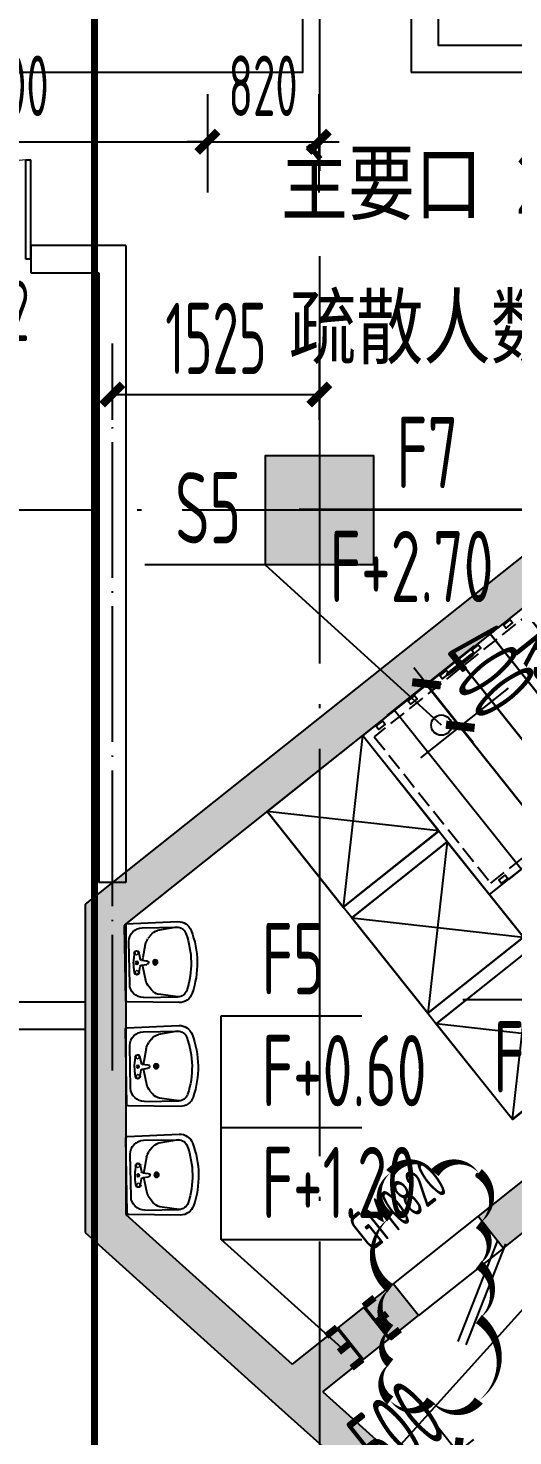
# Model space of a CAD drawing. Extents: x -473190 to 2138458, y -81875 to 2633646.
# Drawn here: x 1089212 to 1092781, y 65123 to 75494 of the extents above; entities that cross this region are included whole.
import ezdxf

# ---------------------------------------------------------------- set-up
doc = ezdxf.new("R2010")
doc.units = 0
doc.header["$LTSCALE"] = 1000
for name, pattern in [('__DASH', [0.35, 0.25, -0.1]), ('CONTINOUS', [0]), ('DASH', [0.35, 0.25, -0.1]), ('DOTE', [2.42, 2, -0.2, 0.02, -0.2])]:
    doc.linetypes.add(name, pattern=pattern)
for name, color, linetype in [('A$C3E7A1D62$0$RF-JSK', 9, 'Continuous'), ('A-COLUMN', 2, 'Continuous'), ('A-WALL', 2, 'Continuous'), ('AREA', 1, 'Continuous'), ('CASING', 1, 'Continuous'), ('CASING-TEXT', 1, 'CONTINOUS'), ('DOOR_FIRE', 4, 'Continuous'), ('DOOR_FIRE_TEXT', 7, 'Continuous'), ('DOTE', 1, 'DOTE'), ('HOLE-TEXT-T', 3, 'Continuous'), ('PUB_DIM', 3, 'Continuous'), ('PUB_HATCH', 8, 'Continuous'), ('RF-JSK', 9, 'Continuous'), ('RF-KTK', 210, 'Continuous'), ('RF-M', 4, 'Continuous'), ('RF-MBH', 11, 'Continuous'), ('RF-QT', 30, 'Continuous'), ('TH_TEXT', 7, 'Continuous'), ('TWT_水箱', 7, 'Continuous'), ('VPIPE-废水', 31, 'DASH'), ('WALL-MOVE', 2, 'Continuous'), ('图层1', 7, 'Continuous'), ('水套管', 1, 'Continuous'), ('汽车轨迹', 7, 'Continuous'), ('索引线', 252, 'Continuous')]:
    doc.layers.add(name, color=color, linetype=linetype)
doc.layers.add('DIM_MODI', color=6, linetype='Continuous', plot=False)
doc.styles.add('_TCH_DIM_T3', font='tssdeng.shx', dxfattribs={"width": 0.564706, "bigfont": '@@@tssdchn.shx'})
doc.styles.add('_TCH_WINDOW', font='tssdeng.shx', dxfattribs={"width": 0.8, "height": 3.5, "bigfont": 'tssdchn.shx'})
doc.styles.add('TYDG_01', font='', dxfattribs={"width": 0.8})
doc.styles.add('TYDG_02', font='TSSDENG', dxfattribs={"width": 0.8, "bigfont": 'TSSDCHN'})
doc.styles.get('TYDG_01').set_extended_font_data('SimSun')
doc.dimstyles.new('_TCH_ARCH&&150', dxfattribs={"dimtxt": 525, "dimasz": 150, "dimexe": 375, "dimexo": 450, "dimgap": 150, "dimtad": 1, "dimdec": 0, "dimzin": 0, "dimdsep": 46, "dimtxsty": '_TCH_DIM_T3', "dimblk": 'ARCHTICK', "dimcen": 0.09, "dimclrt": 7, "dimazin": 2, "dimtfac": 1, "dimtdec": 0, "dimtix": 1, "dimtmove": 2, "dimatfit": 3, "dimfxl": 0, "dimtolj": 1, "dimtzin": 0, "dimarcsym": 0})
doc.dimstyles.new('_TWT_ARCH&&150', dxfattribs={"dimtxt": 446.25, "dimasz": 150, "dimexe": 375, "dimexo": 450, "dimgap": 189.375, "dimtad": 1, "dimdec": 0, "dimzin": 0, "dimdsep": 46, "dimtxsty": '_TCH_DIM_T3', "dimblk": 'ARCHTICK', "dimcen": 0.09, "dimclrt": 7, "dimazin": 2, "dimtfac": 1, "dimtdec": 0, "dimtix": 1, "dimtmove": 2, "dimatfit": 3, "dimfxl": 0, "dimtolj": 1, "dimtzin": 0, "dimarcsym": 0})

# ---------------------------------------------------------------- blocks, each defined once
blk = doc.blocks.new('_ArchTick')
at = {"color": 0, "linetype": 'ByBlock', "const_width": 0.4}
blk.add_lwpolyline([(-0.5, -0.5), (0.5, 0.5)], dxfattribs=at)
blk = doc.blocks.new('*D5585')
at = {"layer": 'Defpoints', "color": 0, "transparency": 16777216}
for p in [(150675, -65697), (149150, -66333), (150675, -66333)]:
    blk.add_point(p, dxfattribs=at)
at = {"layer": 'PUB_DIM', "color": 0, "lineweight": -2, "transparency": 16777216}
for p, q in [((149150, -65883), (149150, -65322)), ((150675, -65883), (150675, -65322)), ((149150, -65697), (150675, -65697))]:
    blk.add_line(p, q, dxfattribs=at)
at = {"layer": 'PUB_DIM', "color": 0, "lineweight": -2, "transparency": 16777216, "xscale": 150, "yscale": 150, "zscale": 150, "rotation": 180}
blk.add_blockref('_ArchTick', (149150, -65697), dxfattribs=at)
at = {"layer": 'PUB_DIM', "color": 0, "lineweight": -2, "transparency": 16777216, "xscale": 150, "yscale": 150, "zscale": 150}
blk.add_blockref('_ArchTick', (150675, -65697), dxfattribs=at)
at = {"layer": 'PUB_DIM', "color": 7, "transparency": 16777216, "insert": (149913, -65284), "char_height": 525, "attachment_point": 5, "style": '_TCH_DIM_T3'}
blk.add_mtext('\\A1;1525', dxfattribs=at)
blk = doc.blocks.new('k3')
at = {"layer": 'RF-JSK'}
for p, q in [((107382, 83634), (107382, 83574)), ((108862, 83634), (108862, 83574)), ((107382, 83334), (107382, 83274)), ((108862, 83334), (108862, 83274)), ((107382, 83034), (107382, 82974)), ((108862, 83034), (108862, 82974)), ((107382, 82734), (107382, 82674)), ((108862, 82734), (108862, 82674)), ((107382, 82434), (107382, 82374)), ((108862, 82434), (108862, 82374)), ((107382, 82134), (107382, 82074)), ((108862, 82134), (108862, 82074))]:
    blk.add_line(p, q, dxfattribs=at)
for points in [[(107372, 83754), (108872, 83754), (108872, 81954), (107372, 81954), (107372, 83754)], [(107372, 83634), (107372, 83754), (108872, 83754), (108872, 83634)], [(107372, 83634), (107412, 83634), (107412, 83574), (107372, 83574)], [(108872, 83634), (108832, 83634), (108832, 83574), (108872, 83574)], [(108872, 83574), (108872, 83154), (107372, 83154), (107372, 83574)], [(107372, 83334), (107372, 83454), (108872, 83454), (108872, 83334)], [(107372, 83334), (107412, 83334), (107412, 83274), (107372, 83274)], [(108872, 83334), (108832, 83334), (108832, 83274), (108872, 83274)], [(107372, 83034), (107372, 83154), (108872, 83154), (108872, 83034)], [(107372, 83034), (107412, 83034), (107412, 82974), (107372, 82974)], [(108872, 82974), (108872, 82854), (107372, 82854), (107372, 82974)], [(108872, 83034), (108832, 83034), (108832, 82974), (108872, 82974)], [(107372, 82734), (107372, 82854), (108872, 82854), (108872, 82734)], [(107372, 82734), (107412, 82734), (107412, 82674), (107372, 82674)], [(108872, 82674), (108872, 82554), (107372, 82554), (107372, 82674)], [(108872, 82734), (108832, 82734), (108832, 82674), (108872, 82674)], [(107372, 82434), (107372, 82554), (108872, 82554), (108872, 82434)], [(107372, 82434), (107412, 82434), (107412, 82374), (107372, 82374)], [(108872, 82374), (108872, 82254), (107372, 82254), (107372, 82374)], [(108872, 82434), (108832, 82434), (108832, 82374), (108872, 82374)], [(107372, 82134), (107372, 82254), (108872, 82254), (108872, 82134)], [(107372, 82134), (107412, 82134), (107412, 82074), (107372, 82074)], [(108872, 82074), (108872, 81954), (107372, 81954), (107372, 82074)], [(108872, 82134), (108832, 82134), (108832, 82074), (108872, 82074)]]:
    blk.add_lwpolyline(points, dxfattribs=at)
at = {"layer": 'RF-JSK', "linetype": '__DASH', "ltscale": 0.5}
blk.add_lwpolyline([(107432, 83694), (108812, 83694), (108812, 82014), (107432, 82014)], close=True, dxfattribs=at)
at = {"layer": 'RF-JSK', "color": 110, "style": 'TYDG_01', "width": 0.8}
blk.add_text('K3', height=339.9, dxfattribs=at).set_placement((107560, 82158))
blk = doc.blocks.new('23rt23rt')
for p, q in [((473588, 9966), (474488, 9066)), ((474488, 9966), (473588, 9066))]:
    blk.add_line(p, q)
blk.add_lwpolyline([(473588, 9966), (474488, 9966), (474488, 9066), (473588, 9066)], close=True)
blk = doc.blocks.new('linyuqi')
for points in [[(1505168, 585689), (1505168, 586589), (1506068, 586589), (1506068, 585689)], [(1506068, 585589), (1506068, 584689), (1505168, 584689), (1505168, 585589)]]:
    blk.add_lwpolyline(points, close=True)
at = {"elevation": 0}
blk.add_lwpolyline([(1506068, 583689), (1505168, 583689), (1505168, 584589), (1506068, 584589)], close=True, dxfattribs=at)
at = {"layer": 'WALL-MOVE'}
for p, q in [((1506068, 585689), (1505168, 585689)), ((1505168, 585589), (1505168, 585689)), ((1506068, 585589), (1506068, 585689)), ((1506068, 585589), (1505168, 585589)), ((1505168, 584689), (1506068, 584689)), ((1505168, 584689), (1505168, 584589)), ((1506068, 584689), (1506068, 584589)), ((1505168, 584589), (1506068, 584589))]:
    blk.add_line(p, q, dxfattribs=at)
at = {"xscale": -1}
blk.add_blockref('23rt23rt', (1979655, 576622, 0), dxfattribs=at)
for p, rotation in [((1031580, 594655, 0), 180), ((1515134, 1058176), 90)]:
    blk.add_blockref('23rt23rt', p, dxfattribs=dict(at, rotation=rotation))
blk = doc.blocks.new('$DorLib2D$00000179')
at = {"color": 0}
for p, q in [((-0.54, 0.169), (0.326, 0.669)), ((-0.5, 0.1), (0.366, 0.6))]:
    blk.add_line(p, q, dxfattribs=at)
blk = doc.blocks.new('$DorLib2D$00000002')
for p, q in [((-0.5, 0), (-0.5, 0.4875)), ((-0.475, 0.4875), (-0.5, 0.4875)), ((-0.475, 0), (-0.475, 0.4875)), ((0.475, 0), (0.475, 0.4875)), ((0.475, 0.4875), (0.5, 0.4875)), ((0.5, 0), (0.5, 0.4875)), ((-0.5, 0), (-0.475, 0)), ((0.5, 0), (0.475, 0))]:
    blk.add_line(p, q)
at = {"lineweight": 13}
for centre, start, end in [((-0.4875, 0), 0, 88.53072), ((0.4875, 0), 91.46928, 180)]:
    blk.add_arc(centre, 0.4875, start, end, dxfattribs=at)
blk = doc.blocks.new('A$C3E7A1D62$0$$lvtry$00000183')
at = {"color": 0}
for p, q in [((157, -30), (-157, -30)), ((-71, -67), (-30, -63)), ((-71, -102), (-27, -110)), ((71, -102), (27, -110)), ((71, -67), (30, -63)), ((-257, -130), (-257, -384)), ((-202, -191), (-176, -170)), ((-133, -150), (-38, -131)), ((-18, -119), (-12, -160)), ((18, -119), (13, -160)), ((133, -150), (38, -131)), ((202, -191), (176, -170)), ((257, -130), (257, -383)), ((-257, -383), (-235, -242)), ((257, -383), (235, -242))]:
    blk.add_line(p, q, dxfattribs=at)
blk.add_lwpolyline([(277, 0), (-277, 0, 0.406045), (-287, -10), (-298, -393, 0.323666), (-232, -489, 0.175654), (232, -489, 0.323062), (298, -392), (287, -10, 0.406045)], format="xyb", close=True, dxfattribs=at)
at = {"color": 0, "lineweight": 13}
for centre, radius in [((-71, -85), 12.6), ((71, -85), 12.6), ((-1, -221), 11.6)]:
    blk.add_circle(centre, radius, dxfattribs=at)
at = {"color": 0}
for centre, radius in [((0, -86), 9.88), ((-1, -221), 17.6)]:
    blk.add_circle(centre, radius, dxfattribs=at)
for centre, radius, start, end in [((-157, -130), 100, 90, 180), ((-71, -85), 17.6, 90, 270), ((0, -362), 300, 84.3229, 95.6771), ((71, -85), 17.6, 270, 90), ((157, -130), 100, 0, 90), ((-139, -268), 100, 128.937, 164.8987), ((-113, -248), 100, 101.0337, 128.937), ((0, -328), 200, 94.8989, 101.0337), ((-28, -120), 10, 8.2472, 79.7858), ((0, -160), 12.5, 180, 0), ((0, -328), 200, 78.9663, 85.101), ((28, -120), 10, 100.2142, 171.7528), ((113, -248), 100, 51.063, 78.9663), ((139, -268), 100, 15.1013, 51.063), ((-187, -384), 70, 180, 250.8357), ((187, -383), 70, 289.2938, 0), ((-1, 152), 637, 250.8357, 289.2938)]:
    blk.add_arc(centre, radius, start, end, dxfattribs=at)
for p in [(0, -86), (-1, -221)]:
    blk.add_point(p, dxfattribs=at)
blk = doc.blocks.new('afasgasg')
at = {"layer": 'PUB_HATCH'}
for points in [[(509030.2, -744126.3), (508905.6, -743969.8), (505523.2, -746663.4), (505823.2, -746808), (508975.1, -744297.9)], [(505823.2, -746808), (505523.2, -746663.4), (505523.2, -747484.7), (505823.2, -747484.7)], [(511030.9, -746879.4), (508416.6, -748961.3), (508603.5, -749196), (511335.1, -747020.6), (511210.5, -746864.2)], [(505823.2, -747484.7), (505523.2, -747484.7), (505523.2, -749082.5), (505823.2, -748948.9)], [(505823.2, -748948.9), (505523.2, -749082.5), (506947.6, -750365), (507089.7, -750223.8), (507047.7, -750051.5)], [(507273.7, -750255), (507977.7, -749694.4), (507790.8, -749459.7), (507047.7, -750051.5), (507089.7, -750223.8)], [(507089.7, -750223.8), (506947.6, -750365), (507434.5, -750803.4), (507699.6, -750907.5), (507858.1, -750781.2), (507273.7, -750255)]]:
    blk.add_hatch(color=256, dxfattribs=at).paths.add_polyline_path(points)
blk.add_lwpolyline([(503123.2, -736535.2), (507123.2, -736535.2), (507123.2, -740535.2), (503123.2, -740535.2), (503123.2, -736535.2)])
at = {"layer": 'A-WALL'}
for p, q in [((507923.2, -736975.3), (507923.2, -740535.2)), ((508123.2, -737375.3), (508123.2, -740335.2)), ((510310.9, -740335.2), (508123.2, -740335.2)), ((510510.9, -740535.2), (507923.2, -740535.2)), ((505823.2, -741810.2), (505123.2, -741810.2)), ((505123.2, -741810.2), (505123.2, -742010.2)), ((505823.2, -741810.2), (505823.2, -746504.2)), ((505123.2, -742010.2), (505623.2, -742010.2)), ((505623.2, -742010.2), (505623.2, -746504.2)), ((505823.2, -746504.2), (505623.2, -746504.2)), ((505523.2, -747384.7), (504123.2, -747384.7)), ((504123.2, -747584.7), (505523.2, -747584.7))]:
    blk.add_line(p, q, dxfattribs=at)
at = {"layer": 'DIM_MODI'}
blk.add_lwpolyline([(507770.5, -748644, 0, 75, 0.5), (507770.5, -748969, 0, 75, 0.5), (507770.5, -749494, 0, 75, 0.5), (507770.5, -749794, 0, 75, 0.5), (507770.5, -750044, 0, 75, 0.5), (507770.5, -750319.4, 0, 75, 0.5), (508070.5, -750319.4, 0, 75, 0.5), (508422.2, -750319.4, 0, 75, 0.5), (508422.2, -749719.4, 0, 75, 0.5), (508422.2, -749319.4, 0, 75, 0.5), (508422.2, -749019.4, 0, 75, 0.5), (508422.2, -748644.4, 0, 75, 0.5), (508422.2, -748644, 0, 75, 0.5), (508097.2, -748644, 0, 75, 0.5)], format="xyseb", close=True, dxfattribs=at)
at = {"layer": 'RF-M'}
for p, q in [((508416.6, -748961.3), (507790.8, -749459.7)), ((508603.5, -749196), (507977.7, -749694.4))]:
    blk.add_line(p, q, dxfattribs=at)
at = {"layer": 'RF-QT'}
for p, q in [((508905.6, -743969.8), (505523.2, -746663.4)), ((508975.1, -744297.9), (505823.2, -746808)), ((505523.2, -746663.4), (505523.2, -747484.7)), ((505823.2, -746808), (505823.2, -747484.7)), ((511030.9, -746879.4), (508416.6, -748961.3)), ((508603.5, -749196), (511335.1, -747020.6)), ((505523.2, -747484.7), (505523.2, -749082.5)), ((505823.2, -747484.7), (505823.2, -748948.9)), ((505823.2, -748948.9), (507047.7, -750051.5)), ((508416.6, -748961.3), (508603.5, -749196)), ((505523.2, -749082.5), (506947.6, -750365)), ((507790.8, -749459.7), (507047.7, -750051.5)), ((507977.7, -749694.4), (507790.8, -749459.7)), ((507273.7, -750255), (507977.7, -749694.4)), ((507273.7, -750255), (507858.1, -750781.2)), ((506947.6, -750365), (507434.5, -750803.4))]:
    blk.add_line(p, q, dxfattribs=at)
at = {"layer": 'A$C3E7A1D62$0$RF-JSK', "yscale": -1, "rotation": 270.9509072349706}
for p in [(505818.2, -747095.6), (505825.1, -747861.5), (505828.1, -748661.7, 0)]:
    blk.add_blockref('A$C3E7A1D62$0$$lvtry$00000183', p, dxfattribs=at)
at = {"layer": 'AREA', "linetype": 'ByBlock', "xscale": -1, "rotation": 128.532587024125}
blk.add_blockref('k3', (506195.6, -609251.6), dxfattribs=at)
at = {"layer": 'DOOR_FIRE'}
ref = blk.add_blockref('$DorLib2D$00000002', (504373.2, -741910.2), dxfattribs=dict(at, xscale=1500, yscale=1500, zscale=200, rotation=4.521119535944077e-09))
ref.add_attrib('A', 'FHGMJ1522', (503525.1, -742513.3), dxfattribs={"layer": 'DOOR_FIRE_TEXT', "height": 446.25, "rotation": 0, "style": '_TCH_WINDOW', "width": 0.564706})
at = {"layer": 'RF-JSK', "linetype": 'ByBlock', "xscale": -1, "rotation": 128.532587024125}
blk.add_blockref('k3', (506195.6, -609251.6), dxfattribs=at)
at = {"layer": 'RF-M'}
ref = blk.add_blockref('$DorLib2D$00000179', (508197.1, -749327.8), dxfattribs=dict(at, xscale=800, yscale=800, zscale=300, rotation=218.5325870243517))
ref.add_attrib('A', 'GM0820', (507627.8, -749230.1), dxfattribs={"layer": 'RF-MBH', "height": 297.5, "rotation": 38.53259, "style": '_TCH_WINDOW', "width": 0.564706})
at = {"layer": '汽车轨迹', "rotation": 218.5325870243242}
blk.add_blockref('linyuqi', (1321376, 648832, 0), dxfattribs=at)
blk = doc.blocks.new('*D5850')
at = {"layer": 'Defpoints', "color": 0, "transparency": 16777216}
for p in [(-32325, -84183), (-29325, -84183), (-29325, -84983)]:
    blk.add_point(p, dxfattribs=at)
at = {"layer": 'TWT_水箱', "color": 0, "lineweight": -2, "transparency": 16777216}
for p, q in [((-32325, -84633), (-32325, -85358)), ((-29325, -84633), (-29325, -85358)), ((-32325, -84983), (-29325, -84983))]:
    blk.add_line(p, q, dxfattribs=at)
at = {"layer": 'TWT_水箱', "color": 0, "lineweight": -2, "transparency": 16777216, "xscale": 150, "yscale": 150, "zscale": 150}
for p, rotation in [((-32325, -84983), 180.0001235167941), ((-29325, -84983), 0.0001235167941096486)]:
    blk.add_blockref('_ArchTick', p, dxfattribs=dict(at, rotation=rotation))
at = {"layer": 'TWT_水箱', "color": 7, "transparency": 16777216, "insert": (-30825, -84571), "char_height": 446.2, "attachment_point": 5, "rotation": 0.0001, "style": '_TCH_DIM_T3'}
blk.add_mtext('\\A1;3000', dxfattribs=at)
blk = doc.blocks.new('*D5851')
at = {"layer": 'Defpoints', "color": 0, "transparency": 16777216}
for p in [(-29325, -84183), (-28505, -84183), (-28505, -84983)]:
    blk.add_point(p, dxfattribs=at)
at = {"layer": 'TWT_水箱', "color": 0, "lineweight": -2, "transparency": 16777216}
for p, q in [((-29325, -84633), (-29325, -85358)), ((-28505, -84633), (-28505, -85358)), ((-29325, -84983), (-29475, -84983)), ((-29325, -84983), (-28505, -84983)), ((-28505, -84983), (-28355, -84983))]:
    blk.add_line(p, q, dxfattribs=at)
at = {"layer": 'TWT_水箱', "color": 0, "lineweight": -2, "transparency": 16777216, "xscale": 150, "yscale": 150, "zscale": 150}
for p, rotation in [((-29325, -84983), 0.0001235167942326143), ((-28505, -84983), 180.0001235167942)]:
    blk.add_blockref('_ArchTick', p, dxfattribs=dict(at, rotation=rotation))
at = {"layer": 'TWT_水箱', "color": 7, "transparency": 16777216, "insert": (-28915, -84571), "char_height": 446.2, "attachment_point": 5, "rotation": 0.0001, "style": '_TCH_DIM_T3'}
blk.add_mtext('\\A1;820', dxfattribs=at)
blk = doc.blocks.new('套管')
at = {"layer": 'CASING'}
for points, const_width in [([(1254603, -142324), (1254603, -142222)], 50), ([(1254753, -142324), (1254753, -142222)], 50), ([(1254903, -142324), (1254903, -142222)], 50), ([(1254903, -142324), (1254603, -142324)], 25)]:
    blk.add_lwpolyline(points, dxfattribs=dict(at, const_width=const_width))
blk = doc.blocks.new('*D5925')
at = {"layer": 'CASING-TEXT', "color": 0, "lineweight": -2, "transparency": 16777216}
for p, q in [((-27361, -88698), (-28006, -89212)), ((-27713, -88979), (-27806, -88861)), ((-27713, -88979), (-27464, -89292)), ((-27112, -89011), (-27757, -89525)), ((-27464, -89292), (-27370, -89409))]:
    blk.add_line(p, q, dxfattribs=at)
at = {"layer": 'Defpoints', "color": 0, "transparency": 16777216}
for p in [(-27009, -88418), (-26759, -88731), (-27464, -89292)]:
    blk.add_point(p, dxfattribs=at)
at = {"layer": 'CASING-TEXT', "color": 0, "lineweight": -2, "transparency": 16777216, "xscale": 150, "yscale": 150, "zscale": 150}
for p, rotation in [((-27713, -88979), 308.514458562972), ((-27464, -89292), 128.514458562972)]:
    blk.add_blockref('_ArchTick', p, dxfattribs=dict(at, rotation=rotation))
at = {"layer": 'CASING-TEXT', "color": 7, "transparency": 16777216, "insert": (-27265, -88878), "char_height": 525, "attachment_point": 5, "rotation": 308.5145, "style": '_TCH_DIM_T3'}
blk.add_mtext('\\A1;400', dxfattribs=at)
blk = doc.blocks.new('*D5929')
at = {"layer": 'CASING-TEXT', "color": 0, "lineweight": -2, "transparency": 16777216}
for p, q in [((-27762, -94287), (-27248, -94932)), ((-27481, -94639), (-27364, -94546)), ((-28153, -94598), (-27639, -95244)), ((-27873, -94950), (-27481, -94639)), ((-27873, -94950), (-27990, -95044))]:
    blk.add_line(p, q, dxfattribs=at)
at = {"layer": 'Defpoints', "color": 0, "transparency": 16777216}
for p in [(-28042, -93935), (-28433, -94246), (-27481, -94639)]:
    blk.add_point(p, dxfattribs=at)
at = {"layer": 'CASING-TEXT', "color": 0, "lineweight": -2, "transparency": 16777216, "xscale": 150, "yscale": 150, "zscale": 150}
for p, rotation in [((-27481, -94639), 218.5144585629798), ((-27873, -94950), 38.51445856297978)]:
    blk.add_blockref('_ArchTick', p, dxfattribs=dict(at, rotation=rotation))
at = {"layer": 'CASING-TEXT', "color": 7, "transparency": 16777216, "insert": (-27934, -94472), "char_height": 525, "attachment_point": 5, "rotation": 38.5145, "style": '_TCH_DIM_T3'}
blk.add_mtext('\\A1;500', dxfattribs=at)
blk = doc.blocks.new('_FZH')
blk.add_lwpolyline([(-0.5, -0.5), (0.5, -0.5), (0.5, 0.5), (-0.5, 0.5)], close=True)
at = {"layer": 'PUB_HATCH'}
blk.add_solid([(-0.5, -0.5), (0.5, -0.5), (-0.5, 0.5), (0.5, 0.5)], dxfattribs=at)
blk = doc.blocks.new('A$C2B5B1B2C')
at = {"layer": 'DOTE', "linetype": 'DOTE', "ltscale": 0.5}
blk.add_line((149150, -70677.4), (149150, -65500), dxfattribs=at)
at = {"layer": 'PUB_DIM'}
dim = blk.add_aligned_dim(p1=(149150, -66333.4), p2=(150675, -66333.4), distance=636.7, dimstyle='_TCH_ARCH&&150', dxfattribs=at)
dim.commit()
dim.dimension.update_dxf_attribs({"geometry": '*D5585', "text_midpoint": (149912.5, -65284.2)})
blk = doc.blocks.new('A$C26D95103')
at = {"layer": 'VPIPE-废水', "linetype": 'Continuous'}
blk.add_circle((-27601.7, -89281.6), 75, dxfattribs=at)
at = {"layer": '水套管'}
for p, q in [((-28900, -88100), (-29786.3, -88100)), ((-27601.7, -89281.6), (-28900, -88100))]:
    blk.add_line(p, q, dxfattribs=at)
at = {"layer": 'TH_TEXT', "style": 'TYDG_02', "width": 0.64}
blk.add_text('S5', height=525, dxfattribs=at).set_placement((-29562.9, -87942.5))
at = {"layer": 'TWT_水箱'}
for p1, p2, picture, middle in [((-32325, -84183.1), (-29325, -84183.1), '*D5850', (-30825, -84570.6)), ((-29325, -84183.1), (-28505, -84183.1), '*D5851', (-28915, -84570.6))]:
    dim = blk.add_aligned_dim(p1=p1, p2=p2, distance=-800, dimstyle='_TWT_ARCH&&150', dxfattribs=at)
    dim.commit()
    dim.dimension.update_dxf_attribs({"geometry": picture, "text_midpoint": middle})
blk = doc.blocks.new('A$C77B03727')
at = {"layer": 'CASING'}
for p, q in [((-26803.5, -87694.7), (-28650.8, -87694.7)), ((-25598.6, -91307.9), (-27446, -91307.9))]:
    blk.add_line(p, q, dxfattribs=at)
at = {"layer": 'CASING-TEXT'}
for p, q in [((-29225.3, -93073.3), (-29225.3, -91424.8)), ((-29225.3, -91424.8), (-28189.9, -91424.8)), ((-29225.3, -92249.1), (-28189.9, -92249.1)), ((-28314.4, -93893.1), (-29225.3, -93073.3)), ((-29225.3, -93073.3), (-28189.9, -93073.3))]:
    blk.add_line(p, q, dxfattribs=at)
at = {"layer": 'HOLE-TEXT-T', "xscale": -0.9999999999999997, "rotation": 308.5143967169332}
blk.add_blockref('套管', (864628.1, -986839.3), dxfattribs=at)
at = {"layer": 'HOLE-TEXT-T', "rotation": 128.5143967169332}
blk.add_blockref('套管', (641708.6, -1164249), dxfattribs=at)
at = {"layer": 'TH_TEXT', "style": 'TYDG_02', "width": 0.64}
for s, p in [('F7', (-27933.9, -87537.2)), ('F+2.70', (-28425, -88377.2)), ('F5', (-28926.1, -91267.3)), ('F+2.70', (-27220.1, -91990.4)), ('F+0.60', (-28926.1, -92091.6)), ('F+1.20', (-28926.1, -92915.8))]:
    blk.add_text(s, height=525, dxfattribs=at).set_placement(p)
at = {"layer": 'CASING-TEXT'}
for p1, p2, picture, middle in [((-27008.6, -88418.2), (-26759.5, -88731.2), '*D5925', (-27265.5, -88878.3)), ((-28433, -94246.2), (-28041.7, -93934.8), '*D5929', (-27933.8, -94471.9))]:
    dim = blk.add_aligned_dim(p1=p1, p2=p2, distance=-900, dimstyle='_TCH_ARCH&&150', dxfattribs=at)
    dim.commit()
    dim.dimension.update_dxf_attribs({"geometry": picture, "text_midpoint": middle})

msp = doc.modelspace()

# ---------------------------------------------------------------- linework, layer by layer
at = {"layer": 'DOTE', "color": 16, "linetype": 'DOTE', "ltscale": 1.5}
msp.add_line((1091356.7, 171823.5), (1091356.7, -58315.4), dxfattribs=at)
at = {"layer": 'DOTE', "color": 127, "linetype": 'DOTE', "ltscale": 1.5}
for p, q in [((994333.1, -43362.2), (1127072.2, 104059.5)), ((1158685.6, 71942.4), (1029856.7, 71942.4))]:
    msp.add_line(p, q, dxfattribs=at)
at = {"layer": '图层1', "color": 6, "linetype": 'DASH', "const_width": 50}
msp.add_lwpolyline([(1089700.1, 84067.9), (1112966.9, 84067.9), (1112966.9, 61637.6), (1089700.1, 61637.6)], close=True, dxfattribs=at)

# ---------------------------------------------------------------- block references
msp.add_blockref('A$C2B5B1B2C', (940681.7, 138492.4))
at = {"layer": '索引线'}
msp.add_blockref('afasgasg', (584108.5, 815702.6), dxfattribs=at)

# ---------------------------------------------------------------- next in the draw order: block references
msp.add_blockref('A$C26D95103', (1119856.7, 159640.6))

# ---------------------------------------------------------------- next in the draw order: block references
msp.add_blockref('A$C77B03727', (1119858.5, 159642.4))
at = {"layer": 'A-COLUMN', "xscale": 800, "yscale": 800, "zscale": 800, "rotation": 90}
msp.add_blockref('_FZH', (1091356.7, 71942.4), dxfattribs=at)

# ---------------------------------------------------------------- next in the draw order: texts
at = {"layer": 'RF-KTK', "color": 110, "linetype": 'DASH', "style": 'TYDG_01', "width": 0.8}
for s, p in [('主要口 2-1号口 ', (1091072, 74127.5)), ('疏散人数：200人', (1091133.3, 73068.1))]:
    msp.add_text(s, height=453.16, dxfattribs=at).set_placement(p)

doc.saveas('drawing.dxf')
